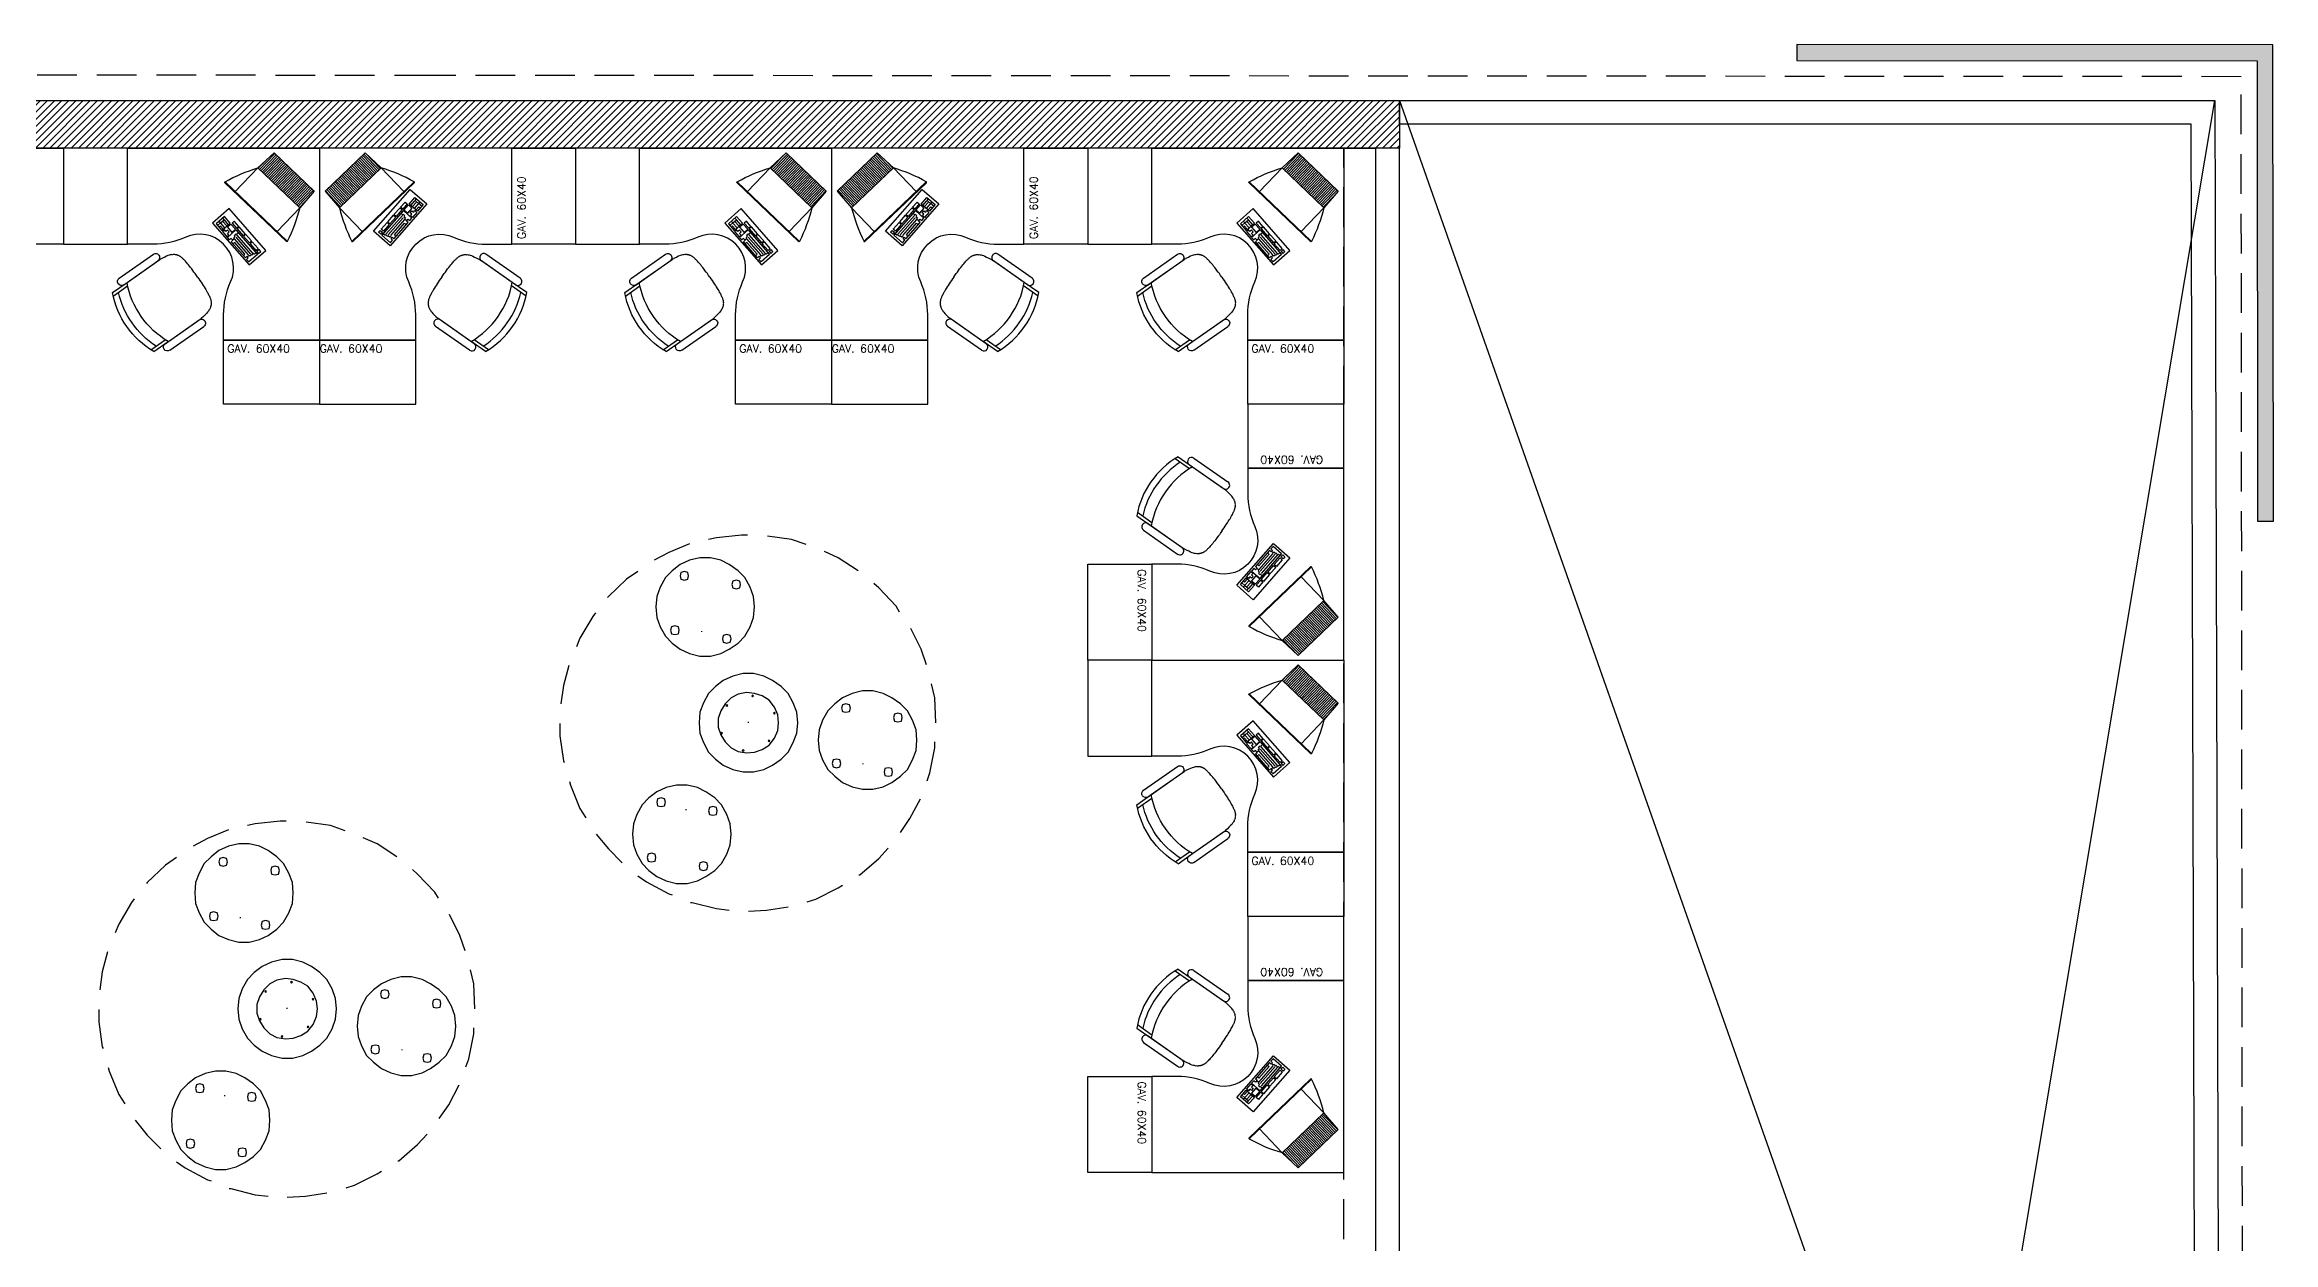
# Model space of a CAD drawing. Header units: millimetres. Extents: x -101 to 3415, y -52 to 1366.
# Drawn here: x 24.93 to 38.97, y 122.81 to 130.35 of the extents above; entities that cross this region are included whole.
import ezdxf

# ---------------------------------------------------------------- set-up
doc = ezdxf.new("R2010")
doc.units = ezdxf.units.MM
doc.linetypes.add('XR LINDERO N$0$A-100a LALA IRAPUATO nave equipo$0$HIDDEN', pattern=[0.375, 0.25, -0.125])
doc.linetypes.add('XR N1-N2$0$HIDDEN', pattern=[0.375, 0.25, -0.125])
doc.layers.add('00_ARQ', color=8, linetype='Continuous')
doc.layers.add('ARQ_MOBILIARIO', color=8, linetype='Continuous')
doc.styles.add('ROMANS', font='romans.shx')

# ---------------------------------------------------------------- blocks, each defined once
blk = doc.blocks.new('A$C435F5787')
at = {"linetype": 'ByBlock'}
for p, q in [((0, 0), (0, 0.483)), ((0, 0.483), (0.19, 0.483)), ((0.076, 0.381), (0.076, 0.457)), ((0.076, 0.457), (0.171, 0.457)), ((0.095, 0.438), (0.095, 0.454)), ((0.137, 0.438), (0.095, 0.438)), ((0.095, 0.381), (0.095, 0.435)), ((0.114, 0.384), (0.114, 0.435)), ((0.137, 0.438), (0.137, 0.454)), ((0.171, 0.438), (0.137, 0.438)), ((0.137, 0.381), (0.137, 0.435)), ((0.156, 0.384), (0.156, 0.419)), ((0.156, 0.419), (0.171, 0.419)), ((0.171, 0.457), (0.171, 0.381)), ((0.19, 0.483), (0.19, 0)), ((0.038, 0.371), (0.063, 0.371)), ((0.038, 0.311), (0.038, 0.371)), ((0.063, 0.311), (0.038, 0.311)), ((0.038, 0.305), (0.063, 0.305)), ((0.038, 0.225), (0.038, 0.305)), ((0.063, 0.225), (0.038, 0.225)), ((0.038, 0.143), (0.038, 0.219)), ((0.038, 0.219), (0.063, 0.219)), ((0.063, 0.371), (0.063, 0.311)), ((0.063, 0.305), (0.063, 0.225)), ((0.063, 0.219), (0.063, 0.143)), ((0.171, 0.381), (0.076, 0.381)), ((0.076, 0.311), (0.076, 0.371)), ((0.076, 0.371), (0.117, 0.371)), ((0.117, 0.311), (0.076, 0.311)), ((0.076, 0.305), (0.076, 0.022)), ((0.175, 0.305), (0.076, 0.305)), ((0.098, 0.273), (0.079, 0.273)), ((0.117, 0.279), (0.098, 0.279)), ((0.098, 0.279), (0.098, 0.273)), ((0.098, 0.051), (0.098, 0.267)), ((0.117, 0.371), (0.117, 0.311)), ((0.117, 0.267), (0.117, 0.279)), ((0.133, 0.267), (0.117, 0.267)), ((0.117, 0.06), (0.117, 0.257)), ((0.133, 0.33), (0.133, 0.352)), ((0.133, 0.352), (0.152, 0.352)), ((0.152, 0.33), (0.133, 0.33)), ((0.133, 0.257), (0.133, 0.267)), ((0.152, 0.257), (0.133, 0.257)), ((0.137, 0.07), (0.137, 0.254)), ((0.152, 0.352), (0.152, 0.371)), ((0.152, 0.371), (0.175, 0.371)), ((0.152, 0.311), (0.152, 0.33)), ((0.175, 0.311), (0.152, 0.311)), ((0.156, 0.254), (0.156, 0.276)), ((0.156, 0.276), (0.175, 0.276)), ((0.175, 0.254), (0.156, 0.254)), ((0.156, 0.095), (0.156, 0.229)), ((0.156, 0.229), (0.175, 0.229)), ((0.175, 0.371), (0.175, 0.311)), ((0.175, 0.276), (0.175, 0.305)), ((0.175, 0.067), (0.175, 0.254)), ((0.063, 0.143), (0.038, 0.143)), ((0.038, 0.133), (0.063, 0.133)), ((0.038, 0.057), (0.038, 0.133)), ((0.063, 0.057), (0.038, 0.057)), ((0.038, 0.044), (0.063, 0.044)), ((0.038, 0.022), (0.038, 0.044)), ((0.063, 0.022), (0.038, 0.022)), ((0.063, 0.133), (0.063, 0.057)), ((0.063, 0.044), (0.063, 0.022)), ((0.076, 0.022), (0.175, 0.022)), ((0.079, 0.041), (0.095, 0.041)), ((0.095, 0.041), (0.095, 0.048)), ((0.095, 0.048), (0.117, 0.048)), ((0.117, 0.048), (0.117, 0.054)), ((0.117, 0.054), (0.137, 0.054)), ((0.137, 0.054), (0.137, 0.063)), ((0.137, 0.063), (0.156, 0.063)), ((0.175, 0.095), (0.156, 0.095)), ((0.156, 0.051), (0.156, 0.067)), ((0.156, 0.067), (0.175, 0.067)), ((0.175, 0.051), (0.156, 0.051)), ((0.175, 0.022), (0.175, 0.051)), ((0.19, 0), (0, 0))]:
    blk.add_line(p, q, dxfattribs=at)
blk = doc.blocks.new('m-tv pla')
h = blk.add_hatch()
h.set_pattern_fill('ANSI31', color=256, scale=0.005, angle=45, style=0)
h.set_pattern_definition([(90, (-254.158094, -242.753814), (-0.015875, 2e-18), [])])
h.paths.add_polyline_path([(0.24, -0.474), (0.25, -0.284), (-0.25, -0.284), (-0.24, -0.474)])
for p, q in [((0.373, 0), (-0.373, 0)), ((-0.368, 0.006), (0.368, 0.006)), ((-0.25, -0.284), (-0.25, 0)), ((0.25, -0.284), (0.25, 0)), ((-0.24, -0.474), (-0.25, -0.284)), ((-0.25, -0.284), (0.25, -0.284)), ((0.24, -0.474), (0.25, -0.284)), ((-0.24, -0.474), (0.24, -0.474))]:
    blk.add_line(p, q)
for centre, radius, start, end in [((-0.368, 0.001), 0.005, 90, 196.7752), ((0.898, 0.383), 1.327, 196.7752, 210.1505), ((-0.898, 0.383), 1.327, 329.8495, 343.2248), ((0.368, 0.001), 0.005, 343.2248, 90)]:
    blk.add_arc(centre, radius, start, end)
blk = doc.blocks.new('A$C369842D8')
for p, q in [((0.05, 0.491), (0.05, 0.381)), ((0.07, 0.5), (0.07, 0.39)), ((0.48, 0.5), (0.48, 0.39)), ((0.5, 0.491), (0.5, 0.381)), ((0, 0.405), (0, 0.145)), ((0.05, 0.405), (0.05, 0.145)), ((0.05, 0.38), (0.05, 0.13)), ((0.5, 0.405), (0.5, 0.145)), ((0.5, 0.38), (0.5, 0.13)), ((0.55, 0.405), (0.55, 0.145))]:
    blk.add_line(p, q)
for points in [[(0.275, 0), (0.262, 0), (0.249, 0), (0.236, 0.001), (0.224, 0.001), (0.212, 0.001), (0.201, 0.002), (0.19, 0.003), (0.181, 0.003), (0.172, 0.004), (0.164, 0.005), (0.157, 0.005), (0.15, 0.006), (0.145, 0.007), (0.139, 0.008), (0.134, 0.009), (0.13, 0.009), (0.126, 0.01), (0.122, 0.011), (0.118, 0.012), (0.114, 0.013), (0.111, 0.014), (0.108, 0.015), (0.105, 0.017), (0.102, 0.018), (0.1, 0.019), (0.097, 0.021), (0.095, 0.022), (0.093, 0.024), (0.091, 0.025), (0.089, 0.027), (0.087, 0.028), (0.085, 0.03), (0.083, 0.032), (0.081, 0.034), (0.079, 0.036), (0.077, 0.039), (0.075, 0.041), (0.073, 0.044), (0.071, 0.048), (0.068, 0.051), (0.066, 0.056), (0.064, 0.061), (0.062, 0.067), (0.059, 0.075), (0.057, 0.085), (0.055, 0.097), (0.052, 0.112), (0.05, 0.13)], [(0.275, 0), (0.288, 0), (0.301, 0), (0.314, 0.001), (0.326, 0.001), (0.338, 0.001), (0.349, 0.002), (0.36, 0.003), (0.369, 0.003), (0.378, 0.004), (0.386, 0.005), (0.393, 0.005), (0.4, 0.006), (0.405, 0.007), (0.411, 0.008), (0.416, 0.009), (0.42, 0.009), (0.424, 0.01), (0.428, 0.011), (0.432, 0.012), (0.436, 0.013), (0.439, 0.014), (0.442, 0.015), (0.445, 0.017), (0.448, 0.018), (0.45, 0.019), (0.453, 0.021), (0.455, 0.022), (0.457, 0.024), (0.459, 0.025), (0.461, 0.027), (0.463, 0.028), (0.465, 0.03), (0.467, 0.032), (0.469, 0.034), (0.471, 0.036), (0.473, 0.039), (0.475, 0.041), (0.477, 0.044), (0.479, 0.048), (0.482, 0.051), (0.484, 0.056), (0.486, 0.061), (0.488, 0.067), (0.491, 0.075), (0.493, 0.085), (0.495, 0.097), (0.498, 0.112), (0.5, 0.13)]]:
    blk.add_lwpolyline(points)
for centre, radius, start, end in [((0.025, 0.405), 0.025, 0, 180), ((0.275, 0), 0.54, 65.3885, 114.6115), ((0.275, -0.11), 0.54, 65.3885, 114.6115), ((0.275, -0.04), 0.54, 67.7008, 112.2992), ((0.525, 0.405), 0.025, 0, 180), ((0.025, 0.145), 0.025, 180, 0), ((0.525, 0.145), 0.025, 180, 0)]:
    blk.add_arc(centre, radius, start, end)

msp = doc.modelspace()

# ---------------------------------------------------------------- hatches: boundary and pattern name
at = {"layer": '00_ARQ'}
msp.add_hatch(color=256, dxfattribs=at).paths.add_polyline_path([(35.971, 130.254), (38.871, 130.252), (38.874, 127.352), (38.974, 127.352), (38.971, 130.352), (35.971, 130.354)])
h = msp.add_hatch(dxfattribs=at)
h.set_pattern_fill('ANSI31', color=8, scale=0.01)
h.set_pattern_definition([(45, (8.080342, 130.19525), (-0.02245064, 0.02245064), [])])
h.paths.add_polyline_path([(12.857, 130.002), (33.467, 130.002), (33.467, 129.702), (12.857, 129.702)])

# ---------------------------------------------------------------- linework, layer by layer
for p, q in [((33.467, 130.002), (38.648, 115.305)), ((36.167, 115.455), (38.606, 130.002))]:
    msp.add_line(p, q, dxfattribs=at)
for points in [[(35.971, 130.254), (38.871, 130.252), (38.874, 127.352), (38.974, 127.352), (38.971, 130.352), (35.971, 130.354)], [(12.857, 130.002), (33.467, 130.002), (33.467, 129.702), (12.857, 129.702)]]:
    msp.add_lwpolyline(points, close=True, dxfattribs=at)
at = {"layer": '00_ARQ', "linetype": 'XR LINDERO N$0$A-100a LALA IRAPUATO nave equipo$0$HIDDEN'}
msp.add_lwpolyline([(8.049, 115.155), (14.845, 115.157), (27.802, 115.157), (38.814, 115.155), (38.78, 121.539), (38.771, 130.152), (27.385, 130.16), (18.113, 130.164), (10.623, 130.166), (8.08, 130.195), (8.049, 115.155)], dxfattribs=at)
at = {"layer": '00_ARQ', "ltscale": 2}
msp.add_lwpolyline([(36.167, 115.455), (38.498, 115.455), (38.456, 129.852), (33.467, 129.852), (33.467, 130.002), (38.606, 130.002), (38.648, 115.305), (36.167, 115.305)], close=True, dxfattribs=at)
at = {"layer": '00_ARQ', "linetype": 'XR N1-N2$0$HIDDEN'}
msp.add_lwpolyline([(33.117, 117.955), (33.117, 129.702), (33.317, 129.702), (33.317, 117.955)], close=True, dxfattribs=at)
at = {"layer": '00_ARQ', "linetype": 'Continuous'}
msp.add_lwpolyline([(33.317, 129.702), (33.317, 121.656), (33.467, 121.656), (33.467, 129.702)], close=True, dxfattribs=at)
at = {"layer": 'ARQ_MOBILIARIO'}
for p, q in [((29.164, 127.247), (29.115, 127.237)), ((29.322, 127.264), (29.164, 127.247)), ((29.36, 127.264), (29.322, 127.264)), ((29.637, 127.237), (29.485, 127.258)), ((29.73, 127.204), (29.637, 127.237)), ((28.864, 127.155), (28.772, 127.106)), ((28.995, 127.209), (28.864, 127.155)), ((28.995, 127.106), (28.935, 127.079)), ((29.06, 127.122), (28.995, 127.106)), ((29.126, 127.122), (29.06, 127.122)), ((29.191, 127.106), (29.126, 127.122)), ((29.245, 127.079), (29.191, 127.106)), ((29.931, 127.122), (29.844, 127.16)), ((30.057, 127.04), (29.931, 127.122)), ((28.598, 126.986), (28.483, 126.877)), ((28.668, 127.035), (28.598, 126.986)), ((28.842, 126.997), (28.81, 126.937)), ((28.886, 127.04), (28.842, 126.997)), ((28.935, 127.079), (28.886, 127.04)), ((28.94, 127.029), (28.935, 127.008)), ((28.935, 127.008), (28.94, 126.986)), ((28.962, 127.035), (28.94, 127.029)), ((28.94, 126.986), (28.962, 126.981)), ((28.984, 127.029), (28.962, 127.035)), ((28.962, 126.981), (28.984, 126.986)), ((28.989, 127.008), (28.984, 127.029)), ((28.984, 126.986), (28.989, 127.008)), ((28.989, 127.008), (28.989, 127.008)), ((29.3, 127.04), (29.245, 127.079)), ((29.267, 126.975), (29.262, 126.953)), ((29.262, 126.953), (29.267, 126.931)), ((29.289, 126.981), (29.267, 126.975)), ((29.311, 126.975), (29.289, 126.981)), ((29.343, 126.997), (29.3, 127.04)), ((29.316, 126.953), (29.311, 126.975)), ((29.311, 126.931), (29.316, 126.953)), ((29.316, 126.953), (29.316, 126.953)), ((29.376, 126.937), (29.343, 126.997)), ((30.187, 126.931), (30.155, 126.959)), ((28.483, 126.877), (28.478, 126.872)), ((28.788, 126.877), (28.783, 126.812)), ((28.783, 126.812), (28.788, 126.746)), ((28.81, 126.937), (28.788, 126.877)), ((29.267, 126.931), (29.289, 126.926)), ((29.289, 126.926), (29.311, 126.931)), ((29.398, 126.877), (29.376, 126.937)), ((29.403, 126.812), (29.398, 126.877)), ((29.398, 126.746), (29.403, 126.812)), ((29.403, 126.812), (29.403, 126.812)), ((30.296, 126.817), (30.187, 126.931)), ((30.318, 126.779), (30.296, 126.817)), ((28.385, 126.752), (28.303, 126.616)), ((28.401, 126.774), (28.385, 126.752)), ((28.788, 126.746), (28.81, 126.687)), ((28.81, 126.687), (28.842, 126.627)), ((28.881, 126.687), (28.875, 126.665)), ((28.902, 126.692), (28.881, 126.687)), ((28.924, 126.687), (28.902, 126.692)), ((28.929, 126.665), (28.924, 126.687)), ((29.343, 126.627), (29.376, 126.687)), ((29.376, 126.687), (29.398, 126.746)), ((30.454, 126.545), (30.389, 126.676)), ((28.303, 126.616), (28.282, 126.561)), ((28.842, 126.627), (28.886, 126.583)), ((28.875, 126.665), (28.881, 126.643)), ((28.881, 126.643), (28.902, 126.638)), ((28.886, 126.583), (28.935, 126.545)), ((28.902, 126.638), (28.924, 126.643)), ((28.924, 126.643), (28.929, 126.665)), ((28.929, 126.665), (28.929, 126.665)), ((28.935, 126.545), (28.995, 126.518)), ((29.071, 126.654), (29.071, 126.659)), ((29.191, 126.518), (29.245, 126.545)), ((29.207, 126.632), (29.202, 126.61)), ((29.202, 126.61), (29.207, 126.589)), ((29.229, 126.638), (29.207, 126.632)), ((29.207, 126.589), (29.229, 126.583)), ((29.251, 126.632), (29.229, 126.638)), ((29.229, 126.583), (29.251, 126.589)), ((29.245, 126.545), (29.3, 126.583)), ((29.256, 126.61), (29.251, 126.632)), ((29.251, 126.589), (29.256, 126.61)), ((29.256, 126.61), (29.256, 126.61)), ((29.3, 126.583), (29.343, 126.627)), ((30.487, 126.447), (30.454, 126.545)), ((28.233, 126.442), (28.2, 126.316)), ((28.995, 126.518), (29.06, 126.501)), ((29.06, 126.501), (29.126, 126.501)), ((29.126, 126.501), (29.191, 126.518)), ((29.333, 126.392), (29.267, 126.376)), ((29.398, 126.392), (29.333, 126.392)), ((29.463, 126.376), (29.398, 126.392)), ((28.2, 126.316), (28.184, 126.202)), ((29.115, 126.267), (29.082, 126.207)), ((29.158, 126.311), (29.115, 126.267)), ((29.207, 126.349), (29.158, 126.311)), ((29.267, 126.376), (29.207, 126.349)), ((29.3, 126.262), (29.256, 126.24)), ((29.354, 126.273), (29.3, 126.262)), ((29.403, 126.267), (29.354, 126.273)), ((29.392, 126.256), (29.387, 126.251)), ((29.387, 126.251), (29.392, 126.246)), ((29.398, 126.251), (29.392, 126.256)), ((29.392, 126.246), (29.398, 126.251)), ((29.398, 126.251), (29.398, 126.251)), ((29.452, 126.251), (29.403, 126.267)), ((29.496, 126.224), (29.452, 126.251)), ((29.518, 126.349), (29.463, 126.376)), ((29.572, 126.311), (29.518, 126.349)), ((29.616, 126.267), (29.572, 126.311)), ((29.648, 126.207), (29.616, 126.267)), ((30.019, 126.267), (29.959, 126.24)), ((30.084, 126.284), (30.019, 126.267)), ((30.149, 126.284), (30.084, 126.284)), ((30.215, 126.267), (30.149, 126.284)), ((30.269, 126.24), (30.215, 126.267)), ((30.541, 126.24), (30.52, 126.327)), ((29.06, 126.148), (29.055, 126.082)), ((29.082, 126.207), (29.06, 126.148)), ((29.191, 126.158), (29.175, 126.109)), ((29.175, 126.109), (29.175, 126.055)), ((29.218, 126.202), (29.191, 126.158)), ((29.256, 126.24), (29.218, 126.202)), ((29.229, 126.196), (29.224, 126.191)), ((29.224, 126.191), (29.229, 126.186)), ((29.235, 126.191), (29.229, 126.196)), ((29.229, 126.186), (29.235, 126.191)), ((29.235, 126.191), (29.235, 126.191)), ((29.529, 126.18), (29.496, 126.224)), ((29.529, 126.148), (29.523, 126.142)), ((29.523, 126.142), (29.529, 126.137)), ((29.55, 126.131), (29.529, 126.18)), ((29.534, 126.142), (29.529, 126.148)), ((29.529, 126.137), (29.534, 126.142)), ((29.534, 126.142), (29.534, 126.142)), ((29.556, 126.082), (29.55, 126.131)), ((29.67, 126.148), (29.648, 126.207)), ((29.676, 126.082), (29.67, 126.148)), ((29.866, 126.158), (29.833, 126.098)), ((29.91, 126.202), (29.866, 126.158)), ((29.959, 126.24), (29.91, 126.202)), ((29.959, 126.196), (29.953, 126.175)), ((29.953, 126.175), (29.959, 126.153)), ((29.98, 126.202), (29.959, 126.196)), ((29.959, 126.153), (29.98, 126.148)), ((30.002, 126.196), (29.98, 126.202)), ((29.98, 126.148), (30.002, 126.153)), ((30.008, 126.175), (30.002, 126.196)), ((30.002, 126.153), (30.008, 126.175)), ((30.008, 126.175), (30.008, 126.175)), ((30.324, 126.202), (30.269, 126.24)), ((30.285, 126.137), (30.28, 126.115)), ((30.28, 126.115), (30.285, 126.093)), ((30.307, 126.142), (30.285, 126.137)), ((30.329, 126.137), (30.307, 126.142)), ((30.367, 126.158), (30.324, 126.202)), ((30.334, 126.115), (30.329, 126.137)), ((30.329, 126.093), (30.334, 126.115)), ((30.334, 126.115), (30.334, 126.115)), ((30.4, 126.098), (30.367, 126.158)), ((30.547, 126.082), (30.541, 126.24)), ((28.178, 126.077), (28.178, 126)), ((28.178, 126), (28.2, 125.842)), ((29.055, 126.082), (29.06, 126.017)), ((29.06, 126.017), (29.082, 125.957)), ((29.175, 126.055), (29.191, 126.006)), ((29.196, 126.022), (29.191, 126.017)), ((29.191, 126.017), (29.196, 126.011)), ((29.191, 126.006), (29.218, 125.962)), ((29.202, 126.017), (29.196, 126.022)), ((29.196, 126.011), (29.202, 126.017)), ((29.202, 126.017), (29.202, 126.017)), ((29.365, 126.082), (29.365, 126.088)), ((29.496, 125.973), (29.49, 125.968)), ((29.496, 125.94), (29.529, 125.984)), ((29.501, 125.968), (29.496, 125.973)), ((29.529, 125.984), (29.55, 126.033)), ((29.55, 126.033), (29.556, 126.082)), ((29.556, 126.082), (29.556, 126.082)), ((29.648, 125.957), (29.67, 126.017)), ((29.67, 126.017), (29.676, 126.082)), ((29.676, 126.082), (29.676, 126.082)), ((29.812, 126.038), (29.806, 125.973)), ((29.806, 125.973), (29.812, 125.908)), ((29.833, 126.098), (29.812, 126.038)), ((30.285, 126.093), (30.307, 126.088)), ((30.307, 126.088), (30.329, 126.093)), ((30.422, 126.038), (30.4, 126.098)), ((30.427, 125.973), (30.422, 126.038)), ((30.422, 125.908), (30.427, 125.973)), ((30.427, 125.973), (30.427, 125.973)), ((28.2, 125.842), (28.205, 125.832)), ((29.082, 125.957), (29.115, 125.897)), ((29.115, 125.897), (29.158, 125.853)), ((29.158, 125.853), (29.207, 125.815)), ((29.218, 125.962), (29.256, 125.924)), ((29.256, 125.924), (29.3, 125.902)), ((29.3, 125.902), (29.354, 125.892)), ((29.333, 125.913), (29.327, 125.908)), ((29.327, 125.908), (29.333, 125.902)), ((29.338, 125.908), (29.333, 125.913)), ((29.333, 125.902), (29.338, 125.908)), ((29.338, 125.908), (29.338, 125.908)), ((29.354, 125.892), (29.403, 125.897)), ((29.403, 125.897), (29.452, 125.913)), ((29.452, 125.913), (29.496, 125.94)), ((29.49, 125.968), (29.496, 125.962)), ((29.496, 125.962), (29.501, 125.968)), ((29.501, 125.968), (29.501, 125.968)), ((29.518, 125.815), (29.572, 125.853)), ((29.572, 125.853), (29.616, 125.897)), ((29.616, 125.897), (29.648, 125.957)), ((29.812, 125.908), (29.833, 125.848)), ((29.833, 125.848), (29.866, 125.788)), ((29.899, 125.848), (29.893, 125.826)), ((29.921, 125.853), (29.899, 125.848)), ((29.942, 125.848), (29.921, 125.853)), ((29.948, 125.826), (29.942, 125.848)), ((30.367, 125.788), (30.4, 125.848)), ((30.4, 125.848), (30.422, 125.908)), ((30.509, 125.766), (30.541, 125.924)), ((30.541, 125.924), (30.541, 125.962)), ((28.238, 125.712), (28.244, 125.69)), ((28.244, 125.69), (28.303, 125.543)), ((28.913, 125.69), (28.848, 125.674)), ((28.979, 125.69), (28.913, 125.69)), ((29.044, 125.674), (28.979, 125.69)), ((29.207, 125.815), (29.267, 125.788)), ((29.267, 125.788), (29.333, 125.772)), ((29.333, 125.772), (29.398, 125.772)), ((29.398, 125.772), (29.463, 125.788)), ((29.463, 125.788), (29.518, 125.815)), ((29.866, 125.788), (29.91, 125.745)), ((29.893, 125.826), (29.899, 125.804)), ((29.899, 125.804), (29.921, 125.799)), ((29.91, 125.745), (29.959, 125.706)), ((29.921, 125.799), (29.942, 125.804)), ((29.942, 125.804), (29.948, 125.826)), ((29.948, 125.826), (29.948, 125.826)), ((29.959, 125.706), (30.019, 125.679)), ((30.089, 125.821), (30.089, 125.826)), ((30.215, 125.679), (30.269, 125.706)), ((30.226, 125.794), (30.22, 125.772)), ((30.22, 125.772), (30.226, 125.75)), ((30.247, 125.799), (30.226, 125.794)), ((30.226, 125.75), (30.247, 125.745)), ((30.269, 125.794), (30.247, 125.799)), ((30.247, 125.745), (30.269, 125.75)), ((30.274, 125.772), (30.269, 125.794)), ((30.269, 125.75), (30.274, 125.772)), ((30.269, 125.706), (30.324, 125.745)), ((30.274, 125.772), (30.274, 125.772)), ((30.324, 125.745), (30.367, 125.788)), ((30.492, 125.717), (30.509, 125.766)), ((28.696, 125.565), (28.663, 125.505)), ((28.739, 125.609), (28.696, 125.565)), ((28.788, 125.647), (28.739, 125.609)), ((28.848, 125.674), (28.788, 125.647)), ((28.793, 125.603), (28.788, 125.581)), ((28.788, 125.581), (28.793, 125.559)), ((28.815, 125.609), (28.793, 125.603)), ((28.793, 125.559), (28.815, 125.554)), ((28.837, 125.603), (28.815, 125.609)), ((28.815, 125.554), (28.837, 125.559)), ((28.842, 125.581), (28.837, 125.603)), ((28.837, 125.559), (28.842, 125.581)), ((28.842, 125.581), (28.842, 125.581)), ((29.098, 125.647), (29.044, 125.674)), ((29.153, 125.609), (29.098, 125.647)), ((29.12, 125.549), (29.115, 125.527)), ((29.142, 125.554), (29.12, 125.549)), ((29.164, 125.549), (29.142, 125.554)), ((29.196, 125.565), (29.153, 125.609)), ((29.169, 125.527), (29.164, 125.549)), ((29.229, 125.505), (29.196, 125.565)), ((30.019, 125.679), (30.084, 125.663)), ((30.084, 125.663), (30.149, 125.663)), ((30.149, 125.663), (30.215, 125.679)), ((30.383, 125.478), (30.449, 125.603)), ((26.089, 125.407), (25.958, 125.353)), ((26.258, 125.445), (26.209, 125.435)), ((26.416, 125.462), (26.258, 125.445)), ((26.454, 125.462), (26.416, 125.462)), ((26.732, 125.435), (26.579, 125.456)), ((26.824, 125.402), (26.732, 125.435)), ((28.303, 125.543), (28.342, 125.483)), ((28.641, 125.445), (28.636, 125.38)), ((28.663, 125.505), (28.641, 125.445)), ((28.973, 125.532), (28.973, 125.538)), ((29.115, 125.527), (29.12, 125.505)), ((29.12, 125.505), (29.142, 125.5)), ((29.142, 125.5), (29.164, 125.505)), ((29.164, 125.505), (29.169, 125.527)), ((29.169, 125.527), (29.169, 125.527)), ((29.251, 125.445), (29.229, 125.505)), ((29.256, 125.38), (29.251, 125.445)), ((30.324, 125.391), (30.383, 125.478)), ((25.958, 125.353), (25.866, 125.304)), ((26.029, 125.277), (25.98, 125.238)), ((26.089, 125.304), (26.029, 125.277)), ((26.154, 125.32), (26.089, 125.304)), ((26.22, 125.32), (26.154, 125.32)), ((26.285, 125.304), (26.22, 125.32)), ((26.339, 125.277), (26.285, 125.304)), ((26.394, 125.238), (26.339, 125.277)), ((27.026, 125.32), (26.938, 125.358)), ((27.151, 125.238), (27.026, 125.32)), ((28.407, 125.38), (28.483, 125.287)), ((28.483, 125.287), (28.57, 125.2)), ((28.636, 125.38), (28.641, 125.314)), ((28.641, 125.314), (28.663, 125.255)), ((29.229, 125.255), (29.251, 125.314)), ((29.251, 125.314), (29.256, 125.38)), ((29.256, 125.38), (29.256, 125.38)), ((30.187, 125.227), (30.247, 125.293)), ((25.692, 125.184), (25.577, 125.075)), ((25.762, 125.233), (25.692, 125.184)), ((25.904, 125.135), (25.882, 125.075)), ((25.937, 125.195), (25.904, 125.135)), ((25.98, 125.238), (25.937, 125.195)), ((26.035, 125.228), (26.029, 125.206)), ((26.029, 125.206), (26.035, 125.184)), ((26.056, 125.233), (26.035, 125.228)), ((26.035, 125.184), (26.056, 125.179)), ((26.078, 125.228), (26.056, 125.233)), ((26.056, 125.179), (26.078, 125.184)), ((26.083, 125.206), (26.078, 125.228)), ((26.078, 125.184), (26.083, 125.206)), ((26.083, 125.206), (26.083, 125.206)), ((26.361, 125.173), (26.356, 125.151)), ((26.356, 125.151), (26.361, 125.129)), ((26.383, 125.179), (26.361, 125.173)), ((26.361, 125.129), (26.383, 125.124)), ((26.405, 125.173), (26.383, 125.179)), ((26.383, 125.124), (26.405, 125.129)), ((26.437, 125.195), (26.394, 125.238)), ((26.41, 125.151), (26.405, 125.173)), ((26.405, 125.129), (26.41, 125.151)), ((26.41, 125.151), (26.41, 125.151)), ((26.47, 125.135), (26.437, 125.195)), ((26.492, 125.075), (26.47, 125.135)), ((27.281, 125.129), (27.249, 125.157)), ((27.39, 125.015), (27.281, 125.129)), ((28.663, 125.255), (28.696, 125.195)), ((28.696, 125.195), (28.739, 125.151)), ((28.734, 125.255), (28.728, 125.233)), ((28.728, 125.233), (28.734, 125.211)), ((28.755, 125.26), (28.734, 125.255)), ((28.734, 125.211), (28.755, 125.205)), ((28.739, 125.151), (28.788, 125.113)), ((28.777, 125.255), (28.755, 125.26)), ((28.755, 125.205), (28.777, 125.211)), ((28.783, 125.233), (28.777, 125.255)), ((28.777, 125.211), (28.783, 125.233)), ((28.783, 125.233), (28.783, 125.233)), ((29.06, 125.2), (29.055, 125.178)), ((29.055, 125.178), (29.06, 125.157)), ((29.082, 125.205), (29.06, 125.2)), ((29.06, 125.157), (29.082, 125.151)), ((29.104, 125.2), (29.082, 125.205)), ((29.082, 125.151), (29.104, 125.157)), ((29.098, 125.113), (29.153, 125.151)), ((29.109, 125.178), (29.104, 125.2)), ((29.104, 125.157), (29.109, 125.178)), ((29.109, 125.178), (29.109, 125.178)), ((29.153, 125.151), (29.196, 125.195)), ((29.196, 125.195), (29.229, 125.255)), ((30.068, 125.124), (30.187, 125.227)), ((25.577, 125.075), (25.572, 125.07)), ((25.882, 125.075), (25.877, 125.01)), ((25.877, 125.01), (25.882, 124.944)), ((26.497, 125.01), (26.492, 125.075)), ((26.492, 124.944), (26.497, 125.01)), ((26.497, 125.01), (26.497, 125.01)), ((27.412, 124.977), (27.39, 125.015)), ((28.668, 125.118), (28.723, 125.08)), ((28.723, 125.08), (28.864, 125.004)), ((28.788, 125.113), (28.848, 125.086)), ((28.848, 125.086), (28.913, 125.069)), ((28.864, 125.004), (28.886, 124.999)), ((28.913, 125.069), (28.979, 125.069)), ((28.979, 125.069), (29.044, 125.086)), ((29.044, 125.086), (29.098, 125.113)), ((29.79, 124.971), (29.931, 125.042)), ((29.931, 125.042), (29.959, 125.059)), ((30.062, 125.124), (30.068, 125.124)), ((25.479, 124.95), (25.398, 124.814)), ((25.496, 124.972), (25.479, 124.95)), ((25.882, 124.944), (25.904, 124.885)), ((25.904, 124.885), (25.937, 124.825)), ((25.975, 124.885), (25.969, 124.863)), ((25.969, 124.863), (25.975, 124.841)), ((25.996, 124.89), (25.975, 124.885)), ((26.018, 124.885), (25.996, 124.89)), ((26.024, 124.863), (26.018, 124.885)), ((26.018, 124.841), (26.024, 124.863)), ((26.024, 124.863), (26.024, 124.863)), ((26.165, 124.852), (26.165, 124.857)), ((26.437, 124.825), (26.47, 124.885)), ((26.47, 124.885), (26.492, 124.944)), ((27.548, 124.743), (27.483, 124.874)), ((29, 124.949), (29.011, 124.949)), ((29.011, 124.949), (29.164, 124.911)), ((29.164, 124.911), (29.245, 124.901)), ((29.365, 124.895), (29.479, 124.901)), ((29.479, 124.901), (29.616, 124.922)), ((29.735, 124.955), (29.79, 124.971)), ((25.398, 124.814), (25.376, 124.759)), ((25.937, 124.825), (25.98, 124.781)), ((25.975, 124.841), (25.996, 124.836)), ((25.98, 124.781), (26.029, 124.743)), ((25.996, 124.836), (26.018, 124.841)), ((26.029, 124.743), (26.089, 124.716)), ((26.089, 124.716), (26.154, 124.7)), ((26.22, 124.7), (26.285, 124.716)), ((26.285, 124.716), (26.339, 124.743)), ((26.301, 124.83), (26.296, 124.808)), ((26.296, 124.808), (26.301, 124.787)), ((26.323, 124.836), (26.301, 124.83)), ((26.301, 124.787), (26.323, 124.781)), ((26.345, 124.83), (26.323, 124.836)), ((26.323, 124.781), (26.345, 124.787)), ((26.339, 124.743), (26.394, 124.781)), ((26.35, 124.808), (26.345, 124.83)), ((26.345, 124.787), (26.35, 124.808)), ((26.35, 124.808), (26.35, 124.808)), ((26.394, 124.781), (26.437, 124.825)), ((27.581, 124.645), (27.548, 124.743)), ((25.327, 124.64), (25.294, 124.514)), ((26.154, 124.7), (26.22, 124.7)), ((26.361, 124.574), (26.301, 124.547)), ((26.427, 124.591), (26.361, 124.574)), ((26.492, 124.591), (26.427, 124.591)), ((26.557, 124.574), (26.492, 124.591)), ((26.612, 124.547), (26.557, 124.574)), ((25.294, 124.514), (25.278, 124.4)), ((26.209, 124.465), (26.176, 124.405)), ((26.252, 124.509), (26.209, 124.465)), ((26.301, 124.547), (26.252, 124.509)), ((26.35, 124.438), (26.312, 124.4)), ((26.394, 124.46), (26.35, 124.438)), ((26.448, 124.471), (26.394, 124.46)), ((26.497, 124.465), (26.448, 124.471)), ((26.487, 124.454), (26.481, 124.449)), ((26.481, 124.449), (26.487, 124.444)), ((26.492, 124.449), (26.487, 124.454)), ((26.487, 124.444), (26.492, 124.449)), ((26.492, 124.449), (26.492, 124.449)), ((26.546, 124.449), (26.497, 124.465)), ((26.59, 124.422), (26.546, 124.449)), ((26.666, 124.509), (26.612, 124.547)), ((26.71, 124.465), (26.666, 124.509)), ((26.742, 124.405), (26.71, 124.465)), ((27.053, 124.438), (27.004, 124.4)), ((27.113, 124.465), (27.053, 124.438)), ((27.178, 124.482), (27.113, 124.465)), ((27.243, 124.482), (27.178, 124.482)), ((27.309, 124.465), (27.243, 124.482)), ((27.363, 124.438), (27.309, 124.465)), ((27.418, 124.4), (27.363, 124.438)), ((27.635, 124.438), (27.614, 124.525)), ((27.641, 124.28), (27.635, 124.438)), ((26.154, 124.346), (26.149, 124.28)), ((26.176, 124.405), (26.154, 124.346)), ((26.285, 124.356), (26.269, 124.307)), ((26.269, 124.307), (26.269, 124.253)), ((26.312, 124.4), (26.285, 124.356)), ((26.323, 124.394), (26.318, 124.389)), ((26.318, 124.389), (26.323, 124.384)), ((26.329, 124.389), (26.323, 124.394)), ((26.323, 124.384), (26.329, 124.389)), ((26.329, 124.389), (26.329, 124.389)), ((26.459, 124.28), (26.459, 124.286)), ((26.623, 124.378), (26.59, 124.422)), ((26.623, 124.346), (26.617, 124.34)), ((26.617, 124.34), (26.623, 124.335)), ((26.644, 124.329), (26.623, 124.378)), ((26.628, 124.34), (26.623, 124.346)), ((26.623, 124.335), (26.628, 124.34)), ((26.628, 124.34), (26.628, 124.34)), ((26.65, 124.28), (26.644, 124.329)), ((26.764, 124.346), (26.742, 124.405)), ((26.77, 124.28), (26.764, 124.346)), ((26.928, 124.296), (26.906, 124.237)), ((26.96, 124.356), (26.928, 124.296)), ((27.004, 124.4), (26.96, 124.356)), ((27.053, 124.394), (27.047, 124.373)), ((27.047, 124.373), (27.053, 124.351)), ((27.074, 124.4), (27.053, 124.394)), ((27.053, 124.351), (27.074, 124.346)), ((27.096, 124.394), (27.074, 124.4)), ((27.074, 124.346), (27.096, 124.351)), ((27.102, 124.373), (27.096, 124.394)), ((27.096, 124.351), (27.102, 124.373)), ((27.102, 124.373), (27.102, 124.373)), ((27.379, 124.335), (27.374, 124.313)), ((27.374, 124.313), (27.379, 124.291)), ((27.401, 124.34), (27.379, 124.335)), ((27.379, 124.291), (27.401, 124.286)), ((27.423, 124.335), (27.401, 124.34)), ((27.401, 124.286), (27.423, 124.291)), ((27.461, 124.356), (27.418, 124.4)), ((27.428, 124.313), (27.423, 124.335)), ((27.423, 124.291), (27.428, 124.313)), ((27.428, 124.313), (27.428, 124.313)), ((27.494, 124.296), (27.461, 124.356)), ((27.516, 124.237), (27.494, 124.296)), ((25.272, 124.275), (25.272, 124.198)), ((25.272, 124.198), (25.294, 124.041)), ((26.149, 124.28), (26.154, 124.215)), ((26.154, 124.215), (26.176, 124.155)), ((26.176, 124.155), (26.209, 124.095)), ((26.269, 124.253), (26.285, 124.204)), ((26.291, 124.22), (26.285, 124.215)), ((26.285, 124.215), (26.291, 124.209)), ((26.285, 124.204), (26.312, 124.16)), ((26.296, 124.215), (26.291, 124.22)), ((26.291, 124.209), (26.296, 124.215)), ((26.296, 124.215), (26.296, 124.215)), ((26.312, 124.16), (26.35, 124.122)), ((26.59, 124.171), (26.585, 124.166)), ((26.585, 124.166), (26.59, 124.16)), ((26.59, 124.139), (26.623, 124.182)), ((26.595, 124.166), (26.59, 124.171)), ((26.59, 124.16), (26.595, 124.166)), ((26.595, 124.166), (26.595, 124.166)), ((26.623, 124.182), (26.644, 124.231)), ((26.644, 124.231), (26.65, 124.28)), ((26.65, 124.28), (26.65, 124.28)), ((26.71, 124.095), (26.742, 124.155)), ((26.742, 124.155), (26.764, 124.215)), ((26.764, 124.215), (26.77, 124.28)), ((26.77, 124.28), (26.77, 124.28)), ((26.906, 124.237), (26.9, 124.171)), ((26.9, 124.171), (26.906, 124.106)), ((27.521, 124.171), (27.516, 124.237)), ((27.516, 124.106), (27.521, 124.171)), ((27.521, 124.171), (27.521, 124.171)), ((27.635, 124.122), (27.635, 124.16)), ((25.294, 124.041), (25.3, 124.03)), ((26.209, 124.095), (26.252, 124.051)), ((26.252, 124.051), (26.301, 124.013)), ((26.301, 124.013), (26.361, 123.986)), ((26.35, 124.122), (26.394, 124.1)), ((26.394, 124.1), (26.448, 124.09)), ((26.427, 124.111), (26.421, 124.106)), ((26.421, 124.106), (26.427, 124.1)), ((26.432, 124.106), (26.427, 124.111)), ((26.427, 124.1), (26.432, 124.106)), ((26.432, 124.106), (26.432, 124.106)), ((26.448, 124.09), (26.497, 124.095)), ((26.497, 124.095), (26.546, 124.111)), ((26.546, 124.111), (26.59, 124.139)), ((26.557, 123.986), (26.612, 124.013)), ((26.612, 124.013), (26.666, 124.051)), ((26.666, 124.051), (26.71, 124.095)), ((26.906, 124.106), (26.928, 124.046)), ((26.928, 124.046), (26.96, 123.986)), ((26.993, 124.046), (26.987, 124.024)), ((26.987, 124.024), (26.993, 124.002)), ((27.015, 124.051), (26.993, 124.046)), ((27.036, 124.046), (27.015, 124.051)), ((27.042, 124.024), (27.036, 124.046)), ((27.036, 124.002), (27.042, 124.024)), ((27.042, 124.024), (27.042, 124.024)), ((27.183, 124.019), (27.183, 124.024)), ((27.461, 123.986), (27.494, 124.046)), ((27.494, 124.046), (27.516, 124.106)), ((27.603, 123.964), (27.635, 124.122)), ((25.332, 123.91), (25.338, 123.888)), ((25.338, 123.888), (25.398, 123.741)), ((25.942, 123.872), (25.882, 123.845)), ((26.007, 123.888), (25.942, 123.872)), ((26.073, 123.888), (26.007, 123.888)), ((26.138, 123.872), (26.073, 123.888)), ((26.192, 123.845), (26.138, 123.872)), ((26.361, 123.986), (26.427, 123.97)), ((26.427, 123.97), (26.492, 123.97)), ((26.492, 123.97), (26.557, 123.986)), ((26.96, 123.986), (27.004, 123.943)), ((26.993, 124.002), (27.015, 123.997)), ((27.004, 123.943), (27.053, 123.904)), ((27.015, 123.997), (27.036, 124.002)), ((27.053, 123.904), (27.113, 123.877)), ((27.113, 123.877), (27.178, 123.861)), ((27.243, 123.861), (27.309, 123.877)), ((27.309, 123.877), (27.363, 123.904)), ((27.32, 123.992), (27.314, 123.97)), ((27.314, 123.97), (27.32, 123.948)), ((27.341, 123.997), (27.32, 123.992)), ((27.32, 123.948), (27.341, 123.943)), ((27.363, 123.992), (27.341, 123.997)), ((27.341, 123.943), (27.363, 123.948)), ((27.369, 123.97), (27.363, 123.992)), ((27.363, 123.948), (27.369, 123.97)), ((27.363, 123.904), (27.418, 123.943)), ((27.369, 123.97), (27.369, 123.97)), ((27.418, 123.943), (27.461, 123.986)), ((27.586, 123.915), (27.603, 123.964)), ((25.398, 123.741), (25.436, 123.681)), ((25.79, 123.763), (25.757, 123.703)), ((25.833, 123.807), (25.79, 123.763)), ((25.882, 123.845), (25.833, 123.807)), ((25.887, 123.801), (25.882, 123.779)), ((25.882, 123.779), (25.887, 123.757)), ((25.909, 123.807), (25.887, 123.801)), ((25.887, 123.757), (25.909, 123.752)), ((25.931, 123.801), (25.909, 123.807)), ((25.909, 123.752), (25.931, 123.757)), ((25.937, 123.779), (25.931, 123.801)), ((25.931, 123.757), (25.937, 123.779)), ((25.937, 123.779), (25.937, 123.779)), ((26.067, 123.73), (26.067, 123.736)), ((26.247, 123.807), (26.192, 123.845)), ((26.214, 123.747), (26.209, 123.725)), ((26.209, 123.725), (26.214, 123.703)), ((26.236, 123.752), (26.214, 123.747)), ((26.258, 123.747), (26.236, 123.752)), ((26.291, 123.763), (26.247, 123.807)), ((26.263, 123.725), (26.258, 123.747)), ((26.258, 123.703), (26.263, 123.725)), ((26.263, 123.725), (26.263, 123.725)), ((26.323, 123.703), (26.291, 123.763)), ((27.178, 123.861), (27.243, 123.861)), ((27.478, 123.676), (27.543, 123.801)), ((25.735, 123.643), (25.73, 123.578)), ((25.757, 123.703), (25.735, 123.643)), ((26.214, 123.703), (26.236, 123.698)), ((26.236, 123.698), (26.258, 123.703)), ((26.345, 123.643), (26.323, 123.703)), ((26.35, 123.578), (26.345, 123.643)), ((27.418, 123.589), (27.478, 123.676)), ((25.501, 123.578), (25.577, 123.485)), ((25.577, 123.485), (25.664, 123.398)), ((25.73, 123.578), (25.735, 123.512)), ((25.735, 123.512), (25.757, 123.453)), ((25.757, 123.453), (25.79, 123.393)), ((25.828, 123.453), (25.822, 123.431)), ((25.849, 123.458), (25.828, 123.453)), ((25.871, 123.453), (25.849, 123.458)), ((25.877, 123.431), (25.871, 123.453)), ((26.291, 123.393), (26.323, 123.453)), ((26.323, 123.453), (26.345, 123.512)), ((26.345, 123.512), (26.35, 123.578)), ((26.35, 123.578), (26.35, 123.578)), ((27.281, 123.425), (27.341, 123.491)), ((25.762, 123.316), (25.817, 123.278)), ((25.79, 123.393), (25.833, 123.349)), ((25.822, 123.431), (25.828, 123.409)), ((25.828, 123.409), (25.849, 123.403)), ((25.833, 123.349), (25.882, 123.311)), ((25.849, 123.403), (25.871, 123.409)), ((25.871, 123.409), (25.877, 123.431)), ((25.877, 123.431), (25.877, 123.431)), ((25.882, 123.311), (25.942, 123.284)), ((26.138, 123.284), (26.192, 123.311)), ((26.154, 123.398), (26.149, 123.376)), ((26.149, 123.376), (26.154, 123.355)), ((26.176, 123.403), (26.154, 123.398)), ((26.154, 123.355), (26.176, 123.349)), ((26.198, 123.398), (26.176, 123.403)), ((26.176, 123.349), (26.198, 123.355)), ((26.192, 123.311), (26.247, 123.349)), ((26.203, 123.376), (26.198, 123.398)), ((26.198, 123.355), (26.203, 123.376)), ((26.203, 123.376), (26.203, 123.376)), ((26.247, 123.349), (26.291, 123.393)), ((27.156, 123.322), (27.162, 123.322)), ((27.162, 123.322), (27.281, 123.425)), ((25.817, 123.278), (25.958, 123.202)), ((25.942, 123.284), (26.007, 123.267)), ((25.958, 123.202), (25.98, 123.197)), ((26.007, 123.267), (26.073, 123.267)), ((26.073, 123.267), (26.138, 123.284)), ((26.83, 123.153), (26.884, 123.169)), ((26.884, 123.169), (27.026, 123.24)), ((27.026, 123.24), (27.053, 123.257)), ((26.094, 123.148), (26.105, 123.148)), ((26.105, 123.148), (26.258, 123.109)), ((26.258, 123.109), (26.339, 123.099)), ((26.459, 123.093), (26.574, 123.099)), ((26.574, 123.099), (26.71, 123.12))]:
    msp.add_line(p, q, dxfattribs=at)
at = {"layer": 'ARQ_MOBILIARIO', "ltscale": 0.01}
for points in [[(25.051, 129.097), (24.647, 129.097), (24.647, 129.702), (25.051, 129.702)], [(25.051, 129.097), (25.454, 129.097), (25.454, 129.702), (25.051, 129.702)], [(28.277, 129.097), (27.874, 129.097), (27.874, 129.702), (28.277, 129.702)], [(28.277, 129.097), (28.68, 129.097), (28.68, 129.702), (28.277, 129.702)], [(31.504, 129.097), (31.1, 129.097), (31.1, 129.702), (31.504, 129.702)], [(31.504, 129.097), (31.907, 129.097), (31.907, 129.702), (31.504, 129.702)], [(26.664, 128.492), (26.664, 128.089), (26.059, 128.089), (26.059, 128.492)], [(26.664, 128.492), (26.664, 128.089), (27.269, 128.089), (27.269, 128.492)], [(29.89, 128.492), (29.89, 128.089), (29.285, 128.089), (29.285, 128.492)], [(29.89, 128.492), (29.89, 128.089), (30.495, 128.089), (30.495, 128.492)], [(33.117, 128.492), (33.117, 128.089), (32.512, 128.089), (32.512, 128.492)], [(33.117, 127.686), (33.117, 128.089), (32.512, 128.089), (32.512, 127.686)], [(31.504, 127.081), (31.907, 127.081), (31.907, 126.476), (31.504, 126.476)], [(31.504, 125.871), (31.907, 125.871), (31.907, 126.476), (31.504, 126.476)], [(33.117, 125.266), (33.117, 124.862), (32.512, 124.862), (32.512, 125.266)], [(33.117, 124.459), (33.117, 124.862), (32.512, 124.862), (32.512, 124.459)], [(31.504, 123.854), (31.907, 123.854), (31.907, 123.249), (31.504, 123.249)]]:
    msp.add_lwpolyline(points, close=True, dxfattribs=at)
for points in [[(25.82, 129.141, -0.105703), (25.614, 129.097), (25.454, 129.097), (25.454, 129.702), (26.664, 129.702), (26.664, 128.492), (26.059, 128.492), (26.059, 128.652, -0.105703), (26.103, 128.859, 0.689027)], [(27.508, 129.141, 0.105703), (27.714, 129.097), (27.874, 129.097), (27.874, 129.702), (26.664, 129.702), (26.664, 128.492), (27.269, 128.492), (27.269, 128.652, 0.105703), (27.225, 128.859, -0.689027)], [(29.047, 129.141, -0.105703), (28.84, 129.097), (28.68, 129.097), (28.68, 129.702), (29.89, 129.702), (29.89, 128.492), (29.285, 128.492), (29.285, 128.652, -0.105703), (29.329, 128.859, 0.689027)], [(30.734, 129.141, 0.105703), (30.94, 129.097), (31.1, 129.097), (31.1, 129.702), (29.89, 129.702), (29.89, 128.492), (30.495, 128.492), (30.495, 128.652, 0.105703), (30.451, 128.859, -0.689027)], [(32.273, 129.141, -0.105703), (32.067, 129.097), (31.907, 129.097), (31.907, 129.702), (33.117, 129.702), (33.117, 128.492), (32.512, 128.492), (32.512, 128.652, -0.105703), (32.556, 128.859, 0.689027)], [(32.273, 127.037, 0.105703), (32.067, 127.081), (31.907, 127.081), (31.907, 126.476), (33.117, 126.476), (33.117, 127.686), (32.512, 127.686), (32.512, 127.526, 0.105703), (32.556, 127.319, -0.689027)], [(32.273, 125.915, -0.105703), (32.067, 125.871), (31.907, 125.871), (31.907, 126.476), (33.117, 126.476), (33.117, 125.266), (32.512, 125.266), (32.512, 125.426, -0.105703), (32.556, 125.632, 0.689027)], [(32.273, 123.81, 0.105703), (32.067, 123.854), (31.907, 123.854), (31.907, 123.249), (33.117, 123.249), (33.117, 124.459), (32.512, 124.459), (32.512, 124.299, 0.105703), (32.556, 124.093, -0.689027)]]:
    msp.add_lwpolyline(points, format="xyb", close=True, dxfattribs=at)

# ---------------------------------------------------------------- block references
at = {"layer": 'ARQ_MOBILIARIO'}
for p, xscale, yscale, zscale, rotation in [((26.264, 129.302), -0.7285030212999956, 0.7285030212999954, 0.7285030212999954, 136.2766767066466), ((27.063, 129.302), 0.7285030212999953, 0.7285030212999953, 0.7285030212999953, 223.7233232933533), ((29.491, 129.302), -0.7285030212999956, 0.7285030212999954, 0.7285030212999954, 136.2766767066466), ((30.29, 129.302), 0.7285030212999953, 0.7285030212999953, 0.7285030212999953, 223.7233232933533), ((32.717, 129.302), -0.7285030212999956, 0.7285030212999954, 0.7285030212999954, 136.2766767066466), ((32.717, 126.876), 0.7285030212999956, 0.7285030212999956, 0.7285030212999956, 43.72332329335333), ((32.717, 126.076), -0.7285030212999956, 0.7285030212999954, 0.7285030212999954, 136.2766767066466), ((32.717, 123.649), 0.7285030212999956, 0.7285030212999956, 0.7285030212999956, 43.72332329335333)]:
    msp.add_blockref('m-tv pla', p, dxfattribs=dict(at, xscale=xscale, yscale=yscale, zscale=zscale, rotation=rotation))
at = {"layer": 'ARQ_MOBILIARIO', "ltscale": 0.01}
for name, p, xscale, yscale, zscale, rotation in [('A$C435F5787', (27.004, 129.178), 0.7259822495999997, 0.7259822495999997, 0.7259822495999997, 318.8063062771833), ('A$C435F5787', (30.23, 129.178), 0.7259822495999997, 0.7259822495999997, 0.7259822495999997, 318.8063062771833), ('A$C435F5787', (26.324, 129.057), -0.7259822496, 0.7259822496, 0.7259822496, 41.19369372281672), ('A$C435F5787', (29.551, 129.057), -0.7259822496, 0.7259822496, 0.7259822496, 41.19369372281672), ('A$C435F5787', (32.777, 129.057), -0.7259822496, 0.7259822496, 0.7259822496, 41.19369372281672), ('A$C369842D8', (25.736, 129.117), -1.00830868, 1.00830868, 1.00830868, 124.978148278709), ('A$C369842D8', (27.592, 129.117), 1.00830868, 1.00830868, 1.00830868, 235.021851721291), ('A$C369842D8', (28.963, 129.117), -1.00830868, 1.00830868, 1.00830868, 124.978148278709), ('A$C369842D8', (30.818, 129.117), 1.00830868, 1.00830868, 1.00830868, 235.021851721291), ('A$C369842D8', (32.189, 129.117), -1.00830868, 1.00830868, 1.00830868, 124.978148278709), ('A$C369842D8', (32.189, 127.061), 1.00830868, 1.00830868, 1.00830868, 55.02185172129099), ('A$C435F5787', (32.777, 127.121), 0.7259822495999996, 0.7259822495999996, 0.7259822495999996, 138.8063062771832), ('A$C435F5787', (32.777, 125.831), -0.7259822496, 0.7259822496, 0.7259822496, 41.19369372281672), ('A$C369842D8', (32.189, 125.891), -1.00830868, 1.00830868, 1.00830868, 124.978148278709), ('A$C369842D8', (32.189, 123.834), 1.00830868, 1.00830868, 1.00830868, 55.02185172129099), ('A$C435F5787', (32.777, 123.894), 0.7259822495999996, 0.7259822495999996, 0.7259822495999996, 138.8063062771832)]:
    msp.add_blockref(name, p, dxfattribs=dict(at, xscale=xscale, yscale=yscale, zscale=zscale, rotation=rotation))

# ---------------------------------------------------------------- texts
at = {"layer": 'ARQ_MOBILIARIO', "ltscale": 0.01, "style": 'ROMANS'}
for rotation, p in [(90, (27.961, 129.129)), (90, (31.188, 129.129)), (0, (26.082, 128.414)), (360, (26.664, 128.414)), (0, (29.308, 128.414)), (360, (29.89, 128.414)), (0, (32.535, 128.414)), (180, (32.986, 127.764)), (270, (31.819, 127.049)), (0, (32.535, 125.187)), (180, (32.986, 124.537)), (270, (31.819, 123.823))]:
    msp.add_text('GAV. 60X40', height=0.0504, rotation=rotation, dxfattribs=at).set_placement(p)

doc.saveas('drawing.dxf')
